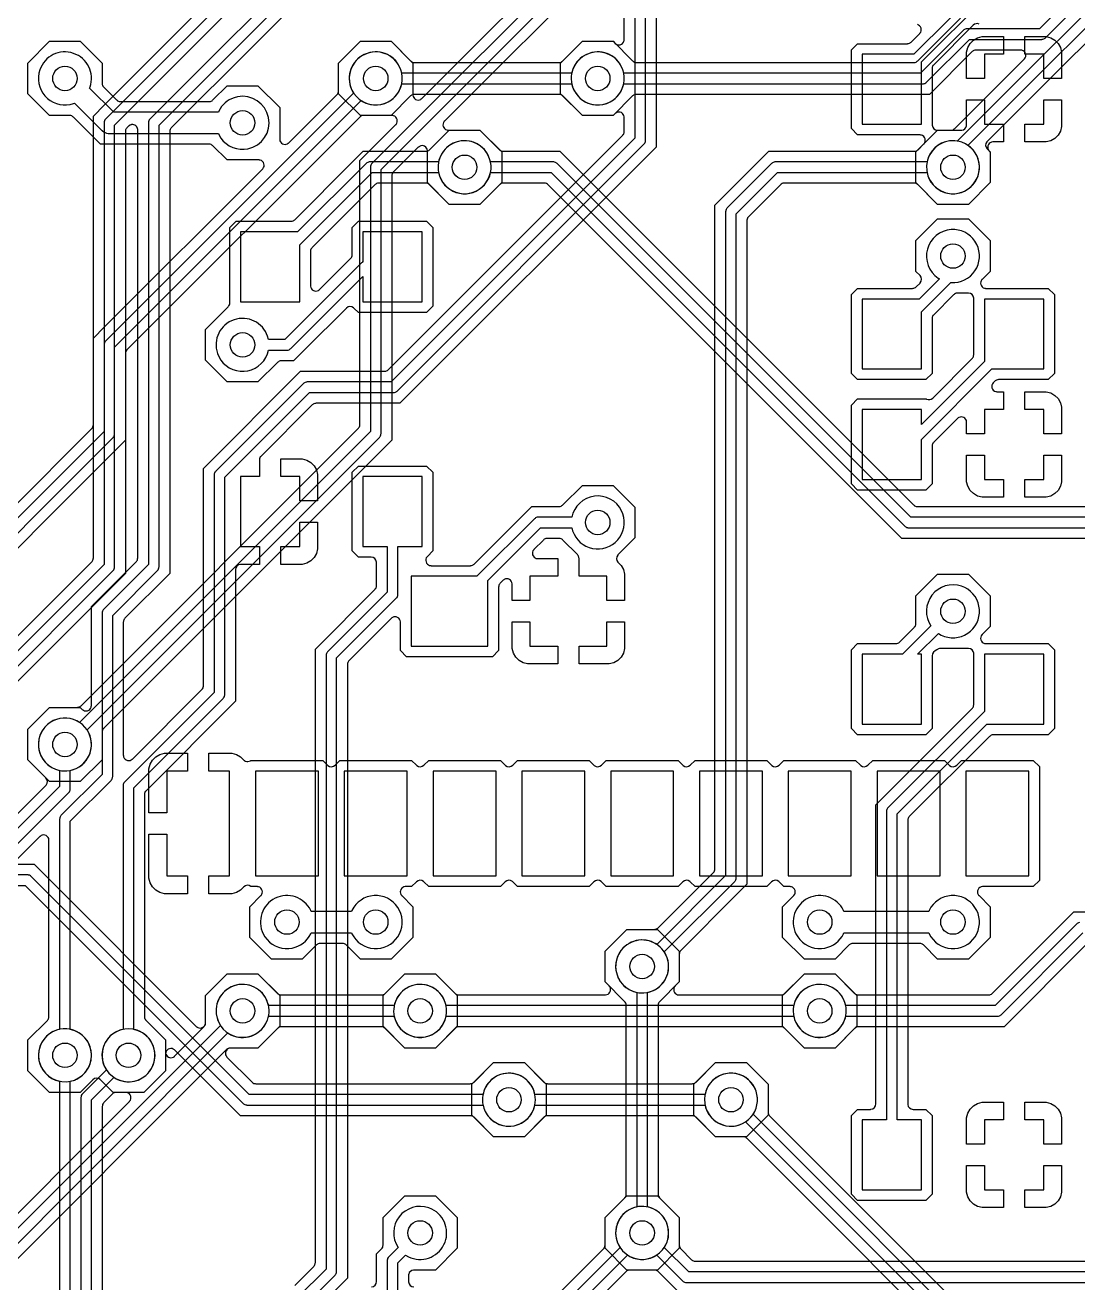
# Model space of a CAD drawing. Header units: millimetres. Extents: x 0 to 122, y 0 to 48.
# Drawn here: x 55.31 to 70.37, y 18.97 to 36.96 of the extents above; entities that cross this region are included whole.
import ezdxf

# ---------------------------------------------------------------- set-up
doc = ezdxf.new("R2010")
doc.units = ezdxf.units.MM

msp = doc.modelspace()

# ---------------------------------------------------------------- linework, layer by layer
at = {"layer": '16_copper'}
for points in [[(72.314, 39.402), (69.818, 36.906), (68.784, 36.906), (68.776, 36.905), (68.767, 36.904, 0.087654), (68.743, 36.894), (68.737, 36.889), (68.73, 36.884), (68.117, 36.271), (63.871, 36.271), (63.859, 36.317, 1), (63.141, 36.073), (63.16, 36.027, 0.303347), (63.525, 35.817), (63.574, 35.823, 0.301666), (63.871, 36.119), (68.149, 36.119), (68.157, 36.12), (68.166, 36.121, 0.087654), (68.19, 36.131), (68.196, 36.136), (68.203, 36.141), (68.816, 36.754), (69.85, 36.754), (69.858, 36.755), (69.867, 36.756, 0.087654), (69.891, 36.766), (69.897, 36.771), (69.904, 36.776), (72.444, 39.316)], [(52.935, 25.953), (56.264, 29.282), (56.269, 29.289), (56.275, 29.296, 0.087651), (56.285, 29.32), (56.285, 29.328), (56.286, 29.336), (56.286, 32.48), (56.443, 32.636), (58.706, 34.899), (58.708, 34.902), (58.71, 34.903, 0.54841), (58.673, 35.027), (58.664, 35.028), (58.657, 35.029, 0.01577), (58.652, 35.029), (58.2, 35.029), (57.997, 35.233), (57.99, 35.238), (57.983, 35.243, 0.087651), (57.959, 35.253), (57.952, 35.254), (57.943, 35.255), (56.389, 35.255), (56.002, 35.642), (55.995, 35.647), (55.989, 35.653, 0.087651), (55.964, 35.663), (55.957, 35.663), (55.948, 35.664), (55.66, 35.664), (55.349, 35.975), (55.349, 36.415), (55.66, 36.726), (56.1, 36.726), (56.411, 36.415), (56.411, 36.127), (56.412, 36.119), (56.412, 36.11, 0.087654), (56.423, 36.086), (56.428, 36.08), (56.433, 36.073), (56.619, 35.887), (56.626, 35.882), (56.632, 35.877, 0.087651), (56.657, 35.867), (56.664, 35.866), (56.673, 35.865), (57.943, 35.865), (57.951, 35.866), (57.96, 35.867, 0.087654), (57.984, 35.877), (57.99, 35.882), (57.997, 35.887), (58.2, 36.091), (58.64, 36.091), (58.951, 35.78), (58.951, 35.328), (58.951, 35.325), (58.951, 35.322, 0.54841), (59.064, 35.261), (59.071, 35.267), (59.077, 35.271, 0.015772), (59.081, 35.274), (59.772, 35.965), (59.777, 35.972), (59.783, 35.979, 0.087651), (59.793, 36.003), (59.793, 36.011), (59.794, 36.019), (59.794, 36.415), (60.105, 36.726), (60.545, 36.726), (60.856, 36.415), (60.856, 35.963), (60.856, 35.96), (60.856, 35.957, 0.54841), (60.969, 35.896), (60.976, 35.902), (60.982, 35.906, 0.015772), (60.986, 35.909), (63.249, 38.172)], [(63.446, 38.154), (60.271, 34.979), (60.266, 34.972), (60.261, 34.966, 0.087651), (60.251, 34.941), (60.25, 34.934), (60.249, 34.925), (60.249, 31.147), (56.089, 26.986), (56.048, 27.01, 1), (55.712, 26.33), (55.758, 26.311, 0.09849), (55.905, 26.292), (55.954, 26.298, 0.532534), (56.196, 26.879), (60.379, 31.061), (60.384, 31.068), (60.389, 31.074, 0.087651), (60.399, 31.099), (60.4, 31.106), (60.401, 31.115), (60.401, 34.893), (63.532, 38.024)], [(63.572, 37.849), (61.309, 35.586), (61.308, 35.584), (61.308, 35.584), (61.308, 35.584), (61.307, 35.583), (61.305, 35.582, 0.54841), (61.342, 35.458), (61.351, 35.457), (61.358, 35.456, 0.01577), (61.363, 35.456), (61.815, 35.456), (62.094, 35.176), (62.101, 35.171), (62.108, 35.165, 0.087651), (62.132, 35.155), (62.14, 35.155), (62.148, 35.154), (62.96, 35.154), (68.017, 30.096), (68.024, 30.091), (68.031, 30.085, 0.087651), (68.055, 30.075), (68.063, 30.075), (68.071, 30.074), (74.377, 30.074)], [(71.623, 37.849), (69.069, 35.294), (69.065, 35.29, 0.392535), (69.069, 35.187), (69.111, 35.145), (69.111, 34.705), (68.8, 34.394), (68.36, 34.394), (68.049, 34.705), (68.049, 35.145), (68.36, 35.456), (68.552, 35.456), (68.56, 35.457), (68.569, 35.457, 0.087654), (68.593, 35.468), (68.599, 35.473), (68.606, 35.478), (69.599, 36.471), (69.601, 36.474), (69.603, 36.475, 0.54841), (69.566, 36.599), (69.557, 36.6), (69.55, 36.601, 0.01577), (69.545, 36.601), (68.91, 36.601), (68.902, 36.6), (68.893, 36.6, 0.087654), (68.869, 36.589), (68.863, 36.584), (68.856, 36.579), (68.244, 35.966), (64.053, 35.966), (64.045, 35.965), (64.036, 35.965, 0.087654), (64.012, 35.954), (64.006, 35.949), (63.999, 35.944), (63.72, 35.664), (63.28, 35.664), (62.969, 35.975), (62.969, 36.415), (63.28, 36.726), (63.72, 36.726), (63.999, 36.446), (64.006, 36.441), (64.013, 36.435, 0.087651), (64.037, 36.425), (64.045, 36.425), (64.053, 36.424), (68.023, 36.424), (68.031, 36.425), (68.04, 36.425, 0.087654), (68.064, 36.436), (68.07, 36.441), (68.077, 36.446), (68.689, 37.059)], [(53.021, 25.609), (56.569, 29.156), (56.574, 29.163), (56.579, 29.169, 0.087651), (56.589, 29.194), (56.59, 29.201), (56.591, 29.21), (56.591, 32.353), (60.116, 35.879), (60.157, 35.855, 1), (60.493, 36.535), (60.447, 36.554, 0.714262), (60.009, 35.986), (56.461, 32.439), (56.456, 32.432), (56.451, 32.426, 0.087651), (56.441, 32.401), (56.44, 32.394), (56.439, 32.385), (56.439, 29.242), (52.914, 25.716)], [(74.377, 29.616), (67.85, 29.616), (62.793, 34.674), (62.786, 34.679), (62.779, 34.685, 0.087651), (62.755, 34.695), (62.747, 34.695), (62.739, 34.696), (62.148, 34.696), (62.14, 34.695), (62.131, 34.695, 0.087654), (62.107, 34.684), (62.101, 34.679), (62.094, 34.674), (61.815, 34.394), (61.375, 34.394), (61.064, 34.705), (61.064, 35.157), (61.064, 35.16), (61.064, 35.163, 0.54841), (60.951, 35.224), (60.944, 35.218), (60.938, 35.214, 0.015772), (60.934, 35.211), (60.576, 34.853), (60.571, 34.846), (60.565, 34.839, 0.087651), (60.555, 34.815), (60.555, 34.807), (60.554, 34.799), (60.554, 31.02), (60.397, 30.864), (60.397, 30.864), (56.433, 26.9), (56.432, 26.898), (56.431, 26.898), (56.43, 26.895), (56.428, 26.893), (56.422, 26.886, 0.087651), (56.412, 26.862), (56.412, 26.854), (56.411, 26.846), (56.411, 26.45), (56.1, 26.139), (55.66, 26.139), (55.349, 26.45), (55.349, 26.89), (55.66, 27.201), (56.056, 27.201), (56.064, 27.202), (56.073, 27.202, 0.087654), (56.097, 27.213), (56.103, 27.218), (56.11, 27.223), (60.074, 31.187), (60.079, 31.194), (60.085, 31.201, 0.087651), (60.095, 31.225), (60.095, 31.233), (60.096, 31.241), (60.096, 35.02), (60.611, 35.534), (60.613, 35.537), (60.615, 35.538, 0.54841), (60.578, 35.662), (60.569, 35.663), (60.562, 35.664, 0.01577), (60.557, 35.664), (60.149, 35.664), (60.141, 35.663), (60.132, 35.663, 0.087654), (60.108, 35.652), (60.102, 35.647), (60.095, 35.642), (56.766, 32.313), (56.763, 32.308), (56.762, 32.308), (56.761, 32.306), (56.761, 32.306), (56.755, 32.299, 0.01577), (56.753, 32.295), (56.751, 32.291), (56.75, 32.289), (56.749, 32.286), (56.746, 32.279, 0.015767), (56.745, 32.275), (56.745, 32.271), (56.744, 32.268), (56.744, 32.264), (56.744, 32.259), (56.744, 29.115), (56.587, 28.959), (56.587, 28.959), (53.258, 25.63)], [(74.559, 29.921), (67.977, 29.921), (62.919, 34.979), (62.912, 34.984), (62.906, 34.989, 0.087651), (62.881, 34.999), (62.874, 35), (62.865, 35.001), (61.966, 35.001), (61.954, 35.047, 1), (61.236, 34.803), (61.255, 34.757, 0.714263), (61.966, 34.849), (62.833, 34.849), (67.891, 29.791), (67.898, 29.786), (67.904, 29.781, 0.087651), (67.929, 29.771), (67.936, 29.77), (67.945, 29.769), (74.559, 29.769)], [(53.197, 24.957), (55.439, 24.957), (55.596, 24.801), (57.759, 22.637), (57.762, 22.636), (57.763, 22.633, 0.54841), (57.887, 22.67), (57.888, 22.679), (57.889, 22.686, 0.01577), (57.889, 22.691), (57.889, 23.08), (58.2, 23.391), (58.64, 23.391), (58.919, 23.111), (58.926, 23.106), (58.933, 23.1, 0.087651), (58.957, 23.09), (58.965, 23.09), (58.973, 23.089), (60.407, 23.089), (60.415, 23.09), (60.424, 23.09, 0.087654), (60.448, 23.101), (60.454, 23.106), (60.461, 23.111), (60.74, 23.391), (61.18, 23.391), (61.491, 23.08), (61.491, 22.64), (61.18, 22.329), (60.74, 22.329), (60.461, 22.609), (60.454, 22.614), (60.447, 22.62, 0.087651), (60.423, 22.63), (60.415, 22.63), (60.407, 22.631), (58.973, 22.631), (58.965, 22.63), (58.956, 22.63, 0.087654), (58.932, 22.619), (58.926, 22.614), (58.919, 22.609), (58.64, 22.329), (58.251, 22.329), (58.248, 22.329), (58.245, 22.329, 0.54841), (58.185, 22.216), (58.19, 22.209), (58.194, 22.203, 0.015772), (58.197, 22.199), (58.556, 21.841), (58.562, 21.836), (58.569, 21.83, 0.087651), (58.593, 21.82), (58.601, 21.82), (58.61, 21.819), (61.677, 21.819), (61.685, 21.82), (61.694, 21.82, 0.087654), (61.718, 21.831), (61.724, 21.836), (61.731, 21.841), (62.01, 22.121), (62.45, 22.121), (62.761, 21.81), (62.761, 21.37), (62.45, 21.059), (62.01, 21.059), (61.731, 21.339), (61.724, 21.344), (61.717, 21.35, 0.087651), (61.693, 21.36), (61.685, 21.36), (61.677, 21.361), (58.389, 21.361), (57.449, 22.301), (57.447, 22.302), (57.445, 22.304, 0.54841), (57.322, 22.267), (57.321, 22.259), (57.32, 22.251, 0.01577), (57.319, 22.247), (57.319, 22.005), (57.009, 21.694), (56.613, 21.694), (56.605, 21.693), (56.596, 21.693, 0.087654), (56.572, 21.682), (56.566, 21.677), (56.559, 21.672), (56.436, 21.549), (56.431, 21.542), (56.425, 21.535, 0.087651), (56.415, 21.511), (56.415, 21.503), (56.413, 21.495), (56.413, 17.767)], [(51.471, 24.652), (55.313, 24.652), (58.429, 21.536), (58.436, 21.531), (58.443, 21.526, 0.087651), (58.467, 21.516), (58.475, 21.515), (58.483, 21.514), (61.859, 21.514), (61.871, 21.468, 0.339454), (62.255, 21.212), (62.304, 21.218, 1), (62.156, 21.962), (62.108, 21.949, 0.2663), (61.859, 21.666), (58.515, 21.666), (55.399, 24.782), (55.392, 24.788), (55.385, 24.793, 0.087651), (55.361, 24.803), (55.353, 24.804), (55.345, 24.805), (51.503, 24.805)], [(70.477, 23.799), (69.31, 22.631), (67.228, 22.631), (67.22, 22.63), (67.211, 22.63, 0.087654), (67.187, 22.619), (67.181, 22.614), (67.174, 22.609), (66.895, 22.329), (66.455, 22.329), (66.144, 22.64), (66.144, 23.08), (66.455, 23.391), (66.895, 23.391), (67.174, 23.111), (67.181, 23.106), (67.188, 23.1, 0.087651), (67.212, 23.09), (67.22, 23.09), (67.228, 23.089), (69.089, 23.089), (69.097, 23.09), (69.106, 23.09, 0.087654), (69.13, 23.101), (69.136, 23.106), (69.143, 23.111), (70.31, 24.279), (71.521, 24.279)], [(70.388, 24.124, 0.087654), (70.364, 24.114), (70.358, 24.109), (70.351, 24.104), (69.183, 22.936), (67.046, 22.936), (67.034, 22.982, 1), (66.316, 22.738), (66.335, 22.692, 0.303347), (66.7, 22.482), (66.749, 22.488, 0.301666), (67.046, 22.784), (69.215, 22.784), (69.223, 22.785), (69.232, 22.786, 0.087654), (69.256, 22.796), (69.262, 22.801), (69.269, 22.806), (70.437, 23.974)], [(55.123, 18.215), (55.345, 18.215), (55.353, 18.216), (55.362, 18.217, 0.087654), (55.386, 18.227), (55.392, 18.232), (55.399, 18.238), (55.934, 18.773), (55.939, 18.78), (55.944, 18.786, 0.087651), (55.954, 18.811), (55.955, 18.818), (55.956, 18.827), (55.956, 21.854), (56.002, 21.866, 1), (55.758, 22.584), (55.712, 22.565, 0.714263), (55.804, 21.854), (55.804, 18.858), (55.313, 18.368), (55.091, 18.368)], [(56.261, 17.862), (56.261, 21.589), (56.58, 21.909), (56.621, 21.885, 1), (56.956, 22.565), (56.911, 22.584, 0.714262), (56.472, 22.016), (56.131, 21.675), (56.126, 21.668), (56.12, 21.662, 0.087651), (56.11, 21.637), (56.11, 21.63), (56.109, 21.621), (56.109, 17.893)], [(69.2, 17.471), (65.635, 21.037), (65.628, 21.042), (65.621, 21.048, 0.087651), (65.597, 21.058), (65.589, 21.058), (65.581, 21.059), (65.185, 21.059), (64.874, 21.37), (64.874, 21.81), (65.185, 22.121), (65.625, 22.121), (65.936, 21.81), (65.936, 21.414), (65.937, 21.406), (65.937, 21.397, 0.087654), (65.948, 21.373), (65.953, 21.367), (65.958, 21.36), (69.367, 17.951)], [(69.327, 17.776), (65.721, 21.381), (65.745, 21.422, 1), (65.065, 21.758), (65.046, 21.712, 0.714262), (65.614, 21.274), (69.241, 17.646)]]:
    msp.add_lwpolyline(points, format="xyb", dxfattribs=at)
for points in [[(68.654, 34.553, 0.621841), (68.83, 35.21), (68.795, 35.236), (71.583, 38.024), (72.019, 38.024), (72.031, 37.978, 1), (72.749, 38.222), (72.73, 38.268, 0.714263), (72.019, 38.176), (71.551, 38.176), (71.543, 38.175), (71.534, 38.174, 0.087654), (71.51, 38.164), (71.504, 38.159), (71.497, 38.154), (68.642, 35.298), (68.605, 35.303, 1), (68.555, 34.547), (68.605, 34.547)], [(58.494, 35.188, 1), (58.346, 35.932), (58.298, 35.919, 0.198914), (58.08, 35.728), (58.074, 35.712), (56.578, 35.712), (56.233, 36.058), (56.239, 36.073, 1), (55.521, 36.317), (55.508, 36.269, 0.577349), (56.002, 35.836), (56.017, 35.842), (56.407, 35.452), (56.412, 35.449), (56.416, 35.444, 0.153125), (56.499, 35.408), (56.515, 35.408), (58.074, 35.408), (58.08, 35.392, 0.303347), (58.445, 35.182)], [(58.835, 23.599), (58.524, 23.91), (58.524, 24.35), (58.682, 24.508), (58.684, 24.51), (58.686, 24.512, 0.54841), (58.649, 24.635), (58.64, 24.636), (58.633, 24.637, 0.015781), (58.628, 24.638), (58.541, 24.638), (58.537, 24.641, 0.371201), (58.438, 24.634), (58.391, 24.587), (58.333, 24.553), (58.268, 24.536), (57.937, 24.536), (57.937, 24.79), (58.235, 24.79), (58.235, 26.29), (57.937, 26.29), (57.937, 26.544), (58.268, 26.544), (58.333, 26.527), (58.391, 26.493), (58.438, 26.446, 0.071785), (58.455, 26.433), (58.461, 26.431, 0.200634), (58.533, 26.437), (58.538, 26.439), (58.541, 26.442), (59.568, 26.442), (59.636, 26.374), (59.641, 26.371, 0.39257), (59.744, 26.374), (59.812, 26.442), (60.838, 26.442), (60.906, 26.374), (60.911, 26.371, 0.39257), (61.014, 26.374), (61.082, 26.442), (62.108, 26.442), (62.176, 26.374), (62.181, 26.371, 0.39257), (62.284, 26.374), (62.352, 26.442), (63.378, 26.442), (63.446, 26.374), (63.451, 26.371, 0.39257), (63.554, 26.374), (63.622, 26.442), (64.648, 26.442), (64.716, 26.374), (64.721, 26.371, 0.39257), (64.824, 26.374), (64.892, 26.442), (65.918, 26.442), (65.986, 26.374), (65.991, 26.371, 0.39257), (66.094, 26.374), (66.162, 26.442), (67.188, 26.442), (67.256, 26.374), (67.261, 26.371, 0.39257), (67.364, 26.374), (67.432, 26.442), (68.458, 26.442), (68.526, 26.374), (68.531, 26.371, 0.39257), (68.634, 26.374), (68.702, 26.442), (69.728, 26.442), (69.817, 26.353), (69.817, 24.727), (69.728, 24.638), (69.007, 24.638), (69.004, 24.637), (69.001, 24.637, 0.548396), (68.94, 24.524), (68.946, 24.517), (68.95, 24.511, 0.015772), (68.953, 24.508), (69.111, 24.35), (69.111, 23.91), (68.8, 23.599), (68.36, 23.599), (68.157, 23.803), (68.15, 23.808), (68.143, 23.813, 0.087651), (68.119, 23.823), (68.112, 23.824), (68.103, 23.825), (67.152, 23.825), (67.144, 23.824), (67.135, 23.823, 0.087654), (67.111, 23.813), (67.105, 23.808), (67.098, 23.803), (66.895, 23.599), (66.455, 23.599), (66.144, 23.91), (66.144, 24.35), (66.302, 24.508), (66.304, 24.51), (66.306, 24.512, 0.54841), (66.269, 24.635), (66.26, 24.636), (66.253, 24.637, 0.015781), (66.248, 24.638), (66.162, 24.638), (66.094, 24.706), (66.089, 24.709, 0.392527), (65.986, 24.706), (65.918, 24.638), (64.892, 24.638), (64.824, 24.706), (64.819, 24.709, 0.392527), (64.716, 24.706), (64.648, 24.638), (63.622, 24.638), (63.554, 24.706), (63.549, 24.709, 0.392527), (63.446, 24.706), (63.378, 24.638), (62.352, 24.638), (62.284, 24.706), (62.279, 24.709, 0.392527), (62.176, 24.706), (62.108, 24.638), (61.082, 24.638), (61.014, 24.706), (61.009, 24.709, 0.392527), (60.906, 24.706), (60.838, 24.638), (60.752, 24.638), (60.749, 24.637), (60.746, 24.637, 0.548396), (60.685, 24.524), (60.691, 24.517), (60.695, 24.511, 0.015772), (60.698, 24.508), (60.856, 24.35), (60.856, 23.91), (60.545, 23.599), (60.105, 23.599), (59.902, 23.803), (59.895, 23.808), (59.888, 23.813, 0.087651), (59.864, 23.823), (59.857, 23.824), (59.848, 23.825), (59.532, 23.825), (59.524, 23.824), (59.515, 23.823, 0.087654), (59.491, 23.813), (59.485, 23.808), (59.478, 23.803), (59.275, 23.599)], [(59.129, 23.758, 0.233169), (59.395, 23.962), (59.401, 23.978), (59.979, 23.978), (59.985, 23.962, 1), (60.665, 24.298), (60.64, 24.341, 0.577351), (59.985, 24.298), (59.979, 24.282), (59.401, 24.282), (59.395, 24.298, 1), (58.715, 23.962), (58.74, 23.919, 0.267948), (59.08, 23.752)], [(66.749, 23.758, 0.233169), (67.015, 23.962), (67.021, 23.978), (68.234, 23.978), (68.24, 23.962, 1), (68.92, 24.298), (68.895, 24.341, 0.577351), (68.24, 24.298), (68.234, 24.282), (67.021, 24.282), (67.015, 24.298, 1), (66.335, 23.962), (66.36, 23.919, 0.267948), (66.7, 23.752)], [(63.915, 19.154), (63.604, 19.465), (63.604, 19.905), (63.884, 20.184), (63.889, 20.191), (63.895, 20.198, 0.087651), (63.905, 20.222), (63.905, 20.23), (63.906, 20.238), (63.906, 22.942), (63.905, 22.95), (63.905, 22.959, 0.087654), (63.894, 22.983), (63.889, 22.989), (63.884, 22.996), (63.604, 23.275), (63.604, 23.715), (63.915, 24.026), (64.355, 24.026), (64.666, 23.715), (64.666, 23.275), (64.386, 22.996), (64.381, 22.989), (64.375, 22.982, 0.087651), (64.365, 22.958), (64.365, 22.95), (64.364, 22.942), (64.364, 20.238), (64.365, 20.23), (64.365, 20.221, 0.087654), (64.376, 20.197), (64.381, 20.191), (64.386, 20.184), (64.666, 19.905), (64.666, 19.465), (64.355, 19.154)], [(64.209, 19.313, 0.818106), (64.211, 20.056), (64.211, 23.124), (64.257, 23.136, 1), (64.013, 23.854), (63.967, 23.835, 0.714263), (64.059, 23.124), (64.059, 20.056), (64.013, 20.044, 0.876976), (64.16, 19.307)], [(58.494, 22.488, 0.301666), (58.791, 22.784), (60.589, 22.784), (60.601, 22.738, 1), (61.319, 22.982), (61.3, 23.028, 0.714263), (60.589, 22.936), (58.791, 22.936), (58.779, 22.982, 1), (58.061, 22.738), (58.08, 22.692, 0.303347), (58.445, 22.482)]]:
    msp.add_lwpolyline(points, format="xyb", close=True, dxfattribs=at)
for points in [[(57.081, 25.692), (57.081, 26.323), (57.098, 26.388), (57.132, 26.446), (57.179, 26.493), (57.237, 26.527), (57.302, 26.544), (57.633, 26.544), (57.633, 26.29), (57.335, 26.29), (57.335, 25.692)], [(59.505, 26.29), (58.605, 26.29), (58.605, 24.79), (59.505, 24.79)], [(60.775, 26.29), (59.875, 26.29), (59.875, 24.79), (60.775, 24.79)], [(62.045, 26.29), (61.145, 26.29), (61.145, 24.79), (62.045, 24.79)], [(63.315, 26.29), (62.415, 26.29), (62.415, 24.79), (63.315, 24.79)], [(64.585, 26.29), (63.685, 26.29), (63.685, 24.79), (64.585, 24.79)], [(65.855, 26.29), (64.955, 26.29), (64.955, 24.79), (65.855, 24.79)], [(67.125, 26.29), (66.225, 26.29), (66.225, 24.79), (67.125, 24.79)], [(68.395, 26.29), (67.495, 26.29), (67.495, 24.79), (68.395, 24.79)], [(69.665, 26.29), (68.765, 26.29), (68.765, 24.79), (69.665, 24.79)], [(57.302, 24.536), (57.237, 24.553), (57.179, 24.587), (57.132, 24.634), (57.098, 24.692), (57.081, 24.757), (57.081, 25.388), (57.335, 25.388), (57.335, 24.79), (57.633, 24.79), (57.633, 24.536)]]:
    msp.add_lwpolyline(points, close=True, dxfattribs=at)
at = {"layer": '1_copper'}
for points in [[(53.903, 28.826), (56.264, 31.187), (56.269, 31.194), (56.275, 31.201, 0.087651), (56.285, 31.225), (56.285, 31.233), (56.286, 31.241), (56.286, 35.655), (56.443, 35.811), (56.443, 35.811), (64.279, 43.647)], [(64.476, 43.629), (56.461, 35.614), (56.456, 35.607), (56.451, 35.601, 0.087651), (56.441, 35.576), (56.44, 35.569), (56.439, 35.56), (56.439, 31.147), (53.943, 28.651)], [(54.029, 28.521), (56.569, 31.061), (56.574, 31.068), (56.579, 31.074, 0.087651), (56.589, 31.099), (56.59, 31.106), (56.591, 31.115), (56.591, 35.528), (64.562, 43.499)], [(64.335, 38.858), (64.335, 35.214), (60.671, 31.55), (59.471, 31.55), (59.463, 31.548), (59.454, 31.548, 0.087654), (59.43, 31.537), (59.424, 31.533), (59.417, 31.527), (58.685, 30.795), (58.68, 30.788), (58.674, 30.782, 0.087651), (58.664, 30.757), (58.664, 30.75), (58.663, 30.741), (58.663, 30.5), (58.39, 30.5), (58.39, 29.5), (58.663, 29.5), (58.663, 29.246), (58.395, 29.246), (58.389, 29.245, 0.392588), (58.318, 29.17), (58.318, 27.288), (57.04, 26.009), (57.035, 26.003), (57.029, 25.996, 0.087651), (57.019, 25.971), (57.019, 25.964), (57.017, 25.955), (57.017, 22.778), (57.019, 22.77), (57.019, 22.761, 0.087654), (57.03, 22.737), (57.034, 22.731), (57.04, 22.724), (57.319, 22.445), (57.319, 22.267), (57.32, 22.264), (57.32, 22.261, 0.54841), (57.433, 22.2), (57.44, 22.205), (57.446, 22.209, 0.015772), (57.449, 22.213), (57.867, 22.63), (57.872, 22.637), (57.878, 22.644, 0.087651), (57.888, 22.668), (57.888, 22.676), (57.889, 22.684), (57.889, 23.08), (58.2, 23.391), (58.64, 23.391), (58.951, 23.08), (58.951, 22.64), (58.64, 22.329), (58.244, 22.329), (58.236, 22.328), (58.227, 22.328, 0.087654), (58.203, 22.317), (58.197, 22.312), (58.19, 22.307), (54.705, 18.821)], [(64.031, 38.732), (64.031, 35.34), (60.545, 31.854), (59.345, 31.854), (59.336, 31.853), (59.328, 31.853, 0.087654), (59.304, 31.842), (59.298, 31.837), (59.291, 31.832), (58.036, 30.577), (58.031, 30.57), (58.025, 30.564, 0.087651), (58.015, 30.539), (58.015, 30.532), (58.014, 30.523), (58.014, 27.414), (56.735, 26.136), (56.73, 26.129), (56.724, 26.122, 0.087651), (56.714, 26.098), (56.714, 26.09), (56.713, 26.082), (56.713, 22.596), (56.667, 22.584, 0.876976), (56.814, 21.847), (56.863, 21.853, 0.818106), (56.865, 22.596), (56.865, 26.05), (58.144, 27.329), (58.149, 27.336), (58.154, 27.342, 0.087651), (58.164, 27.367), (58.165, 27.374), (58.166, 27.383), (58.166, 30.492), (59.376, 31.702), (60.576, 31.702), (60.585, 31.703), (60.593, 31.704, 0.087654), (60.618, 31.714), (60.623, 31.719), (60.63, 31.724), (64.161, 35.255), (64.166, 35.262), (64.171, 35.268, 0.087651), (64.181, 35.293), (64.182, 35.3), (64.183, 35.309), (64.183, 38.763)], [(59.762, 37.849), (57.401, 35.488), (57.396, 35.481), (57.39, 35.474, 0.087651), (57.38, 35.45), (57.38, 35.442), (57.379, 35.434), (57.379, 29.115), (56.738, 28.474), (56.733, 28.468), (56.727, 28.461, 0.087651), (56.717, 28.437), (56.717, 28.429), (56.715, 28.421), (56.715, 26.516), (56.716, 26.513), (56.716, 26.51, 0.54841), (56.829, 26.449), (56.836, 26.454), (56.842, 26.458, 0.015772), (56.845, 26.462), (57.839, 27.455), (57.844, 27.462), (57.849, 27.468, 0.087651), (57.859, 27.493), (57.86, 27.5), (57.861, 27.509), (57.861, 30.618), (59.25, 32.007), (60.45, 32.007), (60.459, 32.008), (60.467, 32.009, 0.087654), (60.491, 32.019), (60.497, 32.024), (60.504, 32.029), (63.856, 35.381), (63.861, 35.388), (63.866, 35.394, 0.087651), (63.876, 35.419), (63.877, 35.426), (63.878, 35.435), (63.878, 35.639), (63.878, 35.642), (63.878, 35.645, 0.548403), (63.765, 35.705), (63.758, 35.7), (63.752, 35.696, 0.01578), (63.748, 35.693), (63.72, 35.664), (63.28, 35.664), (63.001, 35.944), (62.994, 35.949), (62.987, 35.955, 0.087651), (62.963, 35.965), (62.955, 35.965), (62.947, 35.966), (60.878, 35.966), (60.87, 35.965), (60.861, 35.965, 0.087654), (60.837, 35.954), (60.831, 35.949), (60.824, 35.944), (60.545, 35.664), (60.105, 35.664), (59.794, 35.975), (59.794, 36.415), (60.105, 36.726), (60.545, 36.726), (60.824, 36.446), (60.831, 36.441), (60.838, 36.435, 0.087651), (60.862, 36.425), (60.87, 36.425), (60.878, 36.424), (62.947, 36.424), (62.955, 36.425), (62.964, 36.425, 0.087654), (62.988, 36.436), (62.994, 36.441), (63.001, 36.446), (63.28, 36.726), (63.72, 36.726), (63.748, 36.697, 0.572901), (63.875, 36.73), (63.877, 36.739), (63.877, 36.743), (63.877, 36.743), (63.877, 36.744), (63.878, 36.746, 0.015781), (63.878, 36.751), (63.878, 38.637)], [(59.636, 38.154), (57.096, 35.614), (57.091, 35.607), (57.086, 35.601, 0.087651), (57.076, 35.576), (57.075, 35.569), (57.074, 35.56), (57.074, 29.242), (56.433, 28.601), (56.428, 28.594), (56.422, 28.587, 0.087651), (56.412, 28.563), (56.412, 28.555), (56.411, 28.547), (56.411, 26.242), (55.826, 25.658), (55.821, 25.651), (55.816, 25.645, 0.087651), (55.806, 25.62), (55.805, 25.613), (55.804, 25.604), (55.804, 22.596), (55.758, 22.584, 0.876976), (55.905, 21.847), (55.954, 21.853, 0.818106), (55.956, 22.596), (55.956, 25.572), (56.541, 26.157), (56.546, 26.164), (56.551, 26.17, 0.087651), (56.561, 26.195), (56.562, 26.202), (56.563, 26.211), (56.563, 28.515), (57.204, 29.156), (57.209, 29.163), (57.214, 29.169, 0.087651), (57.224, 29.194), (57.225, 29.201), (57.226, 29.21), (57.226, 35.528), (59.722, 38.024)], [(68.955, 36.972, 0.311979), (68.87, 36.957), (68.305, 36.391), (68.3, 36.385), (68.294, 36.378, 0.087651), (68.284, 36.354), (68.284, 36.346), (68.282, 36.338), (68.282, 35.532), (68.283, 35.526, 0.392588), (68.359, 35.456), (68.7, 35.456), (68.705, 35.456, 0.334879), (68.774, 35.516), (68.775, 35.521), (68.775, 35.524), (68.775, 35.524), (68.775, 35.527), (68.776, 35.532), (68.776, 35.888), (69.03, 35.888), (69.03, 35.54), (69.303, 35.54), (69.303, 35.286), (69.153, 35.286), (69.151, 35.286), (69.148, 35.286, 0.524412), (69.084, 35.178), (69.086, 35.175), (69.087, 35.173), (69.092, 35.166), (69.096, 35.159, 0.011296), (69.099, 35.156), (69.111, 35.145), (69.111, 34.705), (68.8, 34.394), (68.36, 34.394), (68.081, 34.674), (68.074, 34.679), (68.067, 34.685, 0.087651), (68.043, 34.695), (68.035, 34.695), (68.027, 34.696), (66.166, 34.696), (66.158, 34.695), (66.149, 34.695, 0.087654), (66.125, 34.684), (66.119, 34.679), (66.112, 34.674), (65.656, 34.218), (65.653, 34.213), (65.652, 34.213), (65.651, 34.211), (65.651, 34.211), (65.645, 34.204, 0.01577), (65.643, 34.2), (65.641, 34.196), (65.64, 34.194), (65.639, 34.191), (65.636, 34.184, 0.015767), (65.635, 34.18), (65.635, 34.176), (65.634, 34.173), (65.634, 34.169), (65.634, 34.164), (65.634, 24.67), (65.477, 24.514), (65.477, 24.514), (64.688, 23.725), (64.683, 23.718), (64.677, 23.711, 0.087651), (64.667, 23.687), (64.667, 23.679), (64.666, 23.671), (64.666, 23.275), (64.609, 23.219), (64.607, 23.216), (64.605, 23.215, 0.54841), (64.642, 23.091), (64.651, 23.09), (64.658, 23.089, 0.015781), (64.663, 23.089), (66.122, 23.089), (66.13, 23.09), (66.139, 23.09, 0.087654), (66.163, 23.101), (66.169, 23.106), (66.176, 23.111), (66.455, 23.391), (66.895, 23.391), (67.206, 23.08), (67.206, 22.64), (66.895, 22.329), (66.455, 22.329), (66.176, 22.609), (66.169, 22.614), (66.162, 22.62, 0.087651), (66.138, 22.63), (66.13, 22.63), (66.122, 22.631), (61.513, 22.631), (61.505, 22.63), (61.496, 22.63, 0.087654), (61.472, 22.619), (61.466, 22.614), (61.459, 22.609), (61.18, 22.329), (60.74, 22.329), (60.429, 22.64), (60.429, 23.08), (60.74, 23.391), (61.18, 23.391), (61.459, 23.111), (61.466, 23.106), (61.473, 23.1, 0.087651), (61.497, 23.09), (61.505, 23.09), (61.513, 23.089), (63.607, 23.089), (63.61, 23.089), (63.613, 23.089, 0.548396), (63.674, 23.202), (63.668, 23.209), (63.664, 23.215, 0.015772), (63.661, 23.219), (63.604, 23.275), (63.604, 23.715), (63.915, 24.026), (64.311, 24.026), (64.319, 24.027), (64.328, 24.027, 0.087654), (64.352, 24.038), (64.358, 24.043), (64.365, 24.048), (65.154, 24.837), (65.159, 24.844), (65.165, 24.851, 0.087651), (65.175, 24.875), (65.175, 24.883), (65.176, 24.891), (65.176, 34.385), (65.945, 35.154), (68.027, 35.154), (68.035, 35.155), (68.044, 35.155, 0.087664), (68.068, 35.166), (68.074, 35.171), (68.081, 35.176), (68.162, 35.258), (68.164, 35.26), (68.166, 35.262, 0.54841), (68.129, 35.385), (68.12, 35.386), (68.113, 35.387, 0.015781), (68.108, 35.388), (67.217, 35.388), (67.128, 35.477), (67.128, 36.603), (67.217, 36.692), (67.928, 36.692), (67.936, 36.694), (67.944, 36.694, 0.087654), (67.969, 36.705), (67.974, 36.709), (67.981, 36.715), (68.104, 36.838), (68.106, 36.84), (68.108, 36.842, 0.54841), (68.071, 36.965)], [(53.366, 23.844), (55.607, 26.085), (55.61, 26.09, 0.39257), (55.607, 26.193), (55.349, 26.45), (55.349, 26.89), (55.66, 27.201), (56.1, 27.201), (56.128, 27.172, 0.572901), (56.255, 27.205), (56.257, 27.214), (56.257, 27.218), (56.257, 27.218), (56.257, 27.219), (56.258, 27.221, 0.015781), (56.258, 27.226), (56.258, 28.641), (56.899, 29.282), (56.904, 29.289), (56.91, 29.296, 0.087651), (56.92, 29.32), (56.92, 29.328), (56.921, 29.336), (56.921, 35.459), (56.921, 35.462, 0.018641), (56.921, 35.468), (56.921, 35.47), (56.919, 35.474), (56.918, 35.481, 0.01863), (56.916, 35.486), (56.915, 35.489), (56.914, 35.491), (56.913, 35.493), (56.909, 35.5, 0.018631), (56.906, 35.505), (56.903, 35.509), (56.902, 35.509), (56.902, 35.509), (56.9, 35.511), (56.895, 35.517, 0.218359), (56.834, 35.535), (56.831, 35.534), (56.828, 35.533), (56.823, 35.532), (56.823, 35.531), (56.821, 35.531), (56.821, 35.531), (56.813, 35.528, 0.014105), (56.808, 35.526), (56.805, 35.523), (56.803, 35.522), (56.8, 35.52), (56.795, 35.516, 0.012784), (56.791, 35.513), (56.766, 35.488, 0.144304), (56.745, 35.45), (56.745, 35.442), (56.744, 35.434), (56.744, 31.02), (54.07, 28.346)], [(59.166, 18.935), (59.439, 19.207), (59.444, 19.214), (59.45, 19.221, 0.087651), (59.46, 19.245), (59.46, 19.253), (59.461, 19.261), (59.461, 28.035), (60.314, 28.887), (60.319, 28.894), (60.325, 28.901, 0.087651), (60.335, 28.925), (60.335, 28.933), (60.336, 28.941), (60.336, 29.271), (60.336, 29.277, 0.392588), (60.26, 29.348), (60.077, 29.348), (59.988, 29.437), (59.988, 30.563), (60.077, 30.652), (61.053, 30.652), (61.142, 30.563), (61.142, 29.437), (61.063, 29.357), (61.061, 29.355), (61.059, 29.353, 0.54841), (61.096, 29.23), (61.105, 29.229), (61.112, 29.228, 0.015781), (61.117, 29.227), (61.678, 29.227), (61.686, 29.229), (61.694, 29.229, 0.087654), (61.719, 29.24), (61.724, 29.244), (61.731, 29.25), (62.555, 30.074), (62.947, 30.074), (62.955, 30.075), (62.964, 30.075, 0.087654), (62.988, 30.086), (62.994, 30.091), (63.001, 30.096), (63.28, 30.376), (63.72, 30.376), (64.031, 30.065), (64.031, 29.625), (63.789, 29.383), (63.785, 29.379, 0.392595), (63.789, 29.276), (63.833, 29.231), (63.867, 29.173), (63.884, 29.108), (63.884, 28.727), (63.63, 28.727), (63.63, 29.075), (63.232, 29.075), (63.232, 29.331), (63.231, 29.339), (63.23, 29.348, 0.087654), (63.22, 29.372), (63.215, 29.378), (63.21, 29.385), (63.001, 29.594), (62.994, 29.599), (62.987, 29.605, 0.087664), (62.963, 29.615), (62.955, 29.615), (62.947, 29.616), (62.776, 29.616), (62.768, 29.615), (62.759, 29.615, 0.087664), (62.735, 29.604), (62.729, 29.599), (62.722, 29.594), (62.587, 29.459), (62.586, 29.457), (62.584, 29.455, 0.54841), (62.621, 29.332), (62.629, 29.331), (62.636, 29.329, 0.015781), (62.641, 29.329), (62.928, 29.329), (62.928, 29.075), (62.53, 29.075), (62.53, 28.727), (62.276, 28.727), (62.276, 28.964), (62.276, 28.967), (62.276, 28.969, 0.548415), (62.163, 29.03), (62.156, 29.025), (62.149, 29.021), (62.148, 29.019), (62.146, 29.018), (62.105, 28.976, 0.144302), (62.084, 28.939), (62.084, 28.931), (62.082, 28.923), (62.082, 28.012), (61.993, 27.923), (60.767, 27.923), (60.678, 28.012), (60.678, 28.42), (60.677, 28.423), (60.677, 28.426, 0.54841), (60.564, 28.487), (60.557, 28.482), (60.551, 28.478, 0.015772), (60.548, 28.474), (59.941, 27.868), (59.936, 27.861), (59.93, 27.854, 0.087651), (59.92, 27.83), (59.92, 27.822), (59.919, 27.814), (59.919, 19.04), (59.415, 18.536)], [(59.24, 18.577), (59.744, 19.081), (59.749, 19.088), (59.754, 19.094, 0.087651), (59.764, 19.119), (59.765, 19.126), (59.766, 19.135), (59.766, 27.908), (60.619, 28.761), (60.624, 28.768), (60.629, 28.774, 0.087651), (60.639, 28.799), (60.64, 28.806), (60.641, 28.815), (60.641, 29.5), (60.99, 29.5), (60.99, 30.5), (60.14, 30.5), (60.14, 29.5), (60.489, 29.5), (60.489, 28.847), (59.636, 27.994), (59.631, 27.987), (59.626, 27.981, 0.087651), (59.616, 27.956), (59.615, 27.949), (59.614, 27.94), (59.614, 19.167), (59.207, 18.76)], [(54.538, 19.301), (56.801, 21.564), (56.803, 21.567), (56.805, 21.568, 0.54841), (56.768, 21.692), (56.759, 21.693), (56.752, 21.694, 0.01577), (56.747, 21.694), (56.569, 21.694), (56.388, 21.875), (56.384, 21.879, 0.39257), (56.281, 21.875), (56.1, 21.694), (55.66, 21.694), (55.349, 22.005), (55.349, 22.445), (55.629, 22.724), (55.634, 22.731), (55.64, 22.738, 0.087651), (55.65, 22.762), (55.65, 22.77), (55.651, 22.778), (55.651, 25.299), (55.651, 25.302), (55.651, 25.305, 0.54841), (55.538, 25.366), (55.531, 25.36), (55.525, 25.356, 0.015772), (55.521, 25.353), (53.258, 23.09)], [(54.664, 18.996), (58.211, 22.544), (58.252, 22.52, 1), (58.588, 23.2), (58.542, 23.219, 0.714262), (58.104, 22.651), (54.578, 19.126)], [(59.547, 15.42), (63.582, 19.455), (63.587, 19.462), (63.593, 19.469, 0.087651), (63.603, 19.493), (63.603, 19.501), (63.604, 19.509), (63.604, 19.905), (63.915, 20.216), (64.355, 20.216), (64.666, 19.905), (64.666, 19.509), (64.667, 19.501), (64.667, 19.492, 0.087654), (64.678, 19.468), (64.683, 19.462), (64.688, 19.455), (64.842, 19.301), (64.849, 19.296), (64.856, 19.29, 0.087664), (64.88, 19.28), (64.888, 19.28), (64.896, 19.279), (77.565, 19.279)], [(60.266, 18.913, 0.392588), (60.336, 18.989), (60.336, 19.385), (60.407, 19.455), (60.412, 19.462), (60.418, 19.469, 0.087651), (60.428, 19.493), (60.428, 19.501), (60.429, 19.509), (60.429, 19.905), (60.74, 20.216), (61.18, 20.216), (61.491, 19.905), (61.491, 19.465), (61.18, 19.154), (60.87, 19.154), (60.864, 19.154, 0.334879), (60.796, 19.094), (60.794, 19.089), (60.794, 19.086), (60.794, 19.086), (60.794, 19.083), (60.794, 19.078), (60.794, 18.989), (60.794, 18.983, 0.392588), (60.87, 18.912)], [(77.896, 18.731), (77.524, 19.104), (77.517, 19.109), (77.511, 19.114, 0.087651), (77.486, 19.124), (77.479, 19.125), (77.47, 19.126), (64.802, 19.126), (64.451, 19.476), (64.475, 19.517, 1), (63.795, 19.853), (63.776, 19.807, 0.231544), (63.819, 19.476), (59.636, 15.294)], [(59.766, 15.208), (63.926, 19.369), (63.967, 19.345, 0.266299), (64.344, 19.369), (64.716, 18.996), (64.723, 18.991), (64.729, 18.986, 0.087651), (64.754, 18.976), (64.761, 18.975), (64.77, 18.974), (77.438, 18.974), (77.789, 18.624)], [(64.675, 18.821), (64.519, 18.978), (64.365, 19.132), (64.358, 19.137), (64.351, 19.143, 0.087651), (64.327, 19.153), (64.319, 19.153), (64.311, 19.154), (63.959, 19.154), (63.951, 19.153), (63.942, 19.153, 0.087654), (63.918, 19.142), (63.912, 19.137), (63.905, 19.132), (60.316, 15.542)]]:
    msp.add_lwpolyline(points, format="xyb", dxfattribs=at)
for points in [[(68.13, 36.432), (69.03, 37.332), (69.03, 37.12), (69.88, 37.12), (69.88, 38.12), (69.03, 38.12), (69.03, 37.548), (68.022, 36.54), (67.28, 36.54), (67.28, 35.54), (68.13, 35.54)], [(68.776, 36.192), (68.776, 36.573), (68.793, 36.638), (68.827, 36.696), (68.874, 36.743), (68.932, 36.777), (68.997, 36.794), (69.303, 36.794), (69.303, 36.54), (69.03, 36.54), (69.03, 36.192)], [(69.88, 36.192), (69.88, 36.54), (69.607, 36.54), (69.607, 36.794), (69.913, 36.794), (69.978, 36.777), (70.036, 36.743), (70.083, 36.696), (70.117, 36.638), (70.134, 36.573), (70.134, 36.192)], [(69.607, 35.286), (69.607, 35.54), (69.88, 35.54), (69.88, 35.888), (70.134, 35.888), (70.134, 35.507), (70.117, 35.442), (70.083, 35.384), (70.036, 35.337), (69.978, 35.303), (69.913, 35.286)], [(68.13, 31.032), (69.138, 32.04), (69.88, 32.04), (69.88, 33.04), (69.03, 33.04), (69.03, 32.148), (68.13, 31.248), (68.13, 31.46), (67.28, 31.46), (67.28, 30.46), (68.13, 30.46)], [(69.88, 31.112), (69.88, 31.46), (69.607, 31.46), (69.607, 31.714), (69.913, 31.714), (69.978, 31.697), (70.036, 31.663), (70.083, 31.616), (70.117, 31.558), (70.134, 31.493), (70.134, 31.112)], [(68.997, 30.206), (68.932, 30.223), (68.874, 30.257), (68.827, 30.304), (68.793, 30.362), (68.776, 30.427), (68.776, 30.808), (69.03, 30.808), (69.03, 30.46), (69.303, 30.46), (69.303, 30.206)], [(69.607, 30.206), (69.607, 30.46), (69.88, 30.46), (69.88, 30.808), (70.134, 30.808), (70.134, 30.427), (70.117, 30.362), (70.083, 30.304), (70.036, 30.257), (69.978, 30.223), (69.913, 30.206)], [(59.24, 30.152), (59.24, 30.5), (58.967, 30.5), (58.967, 30.754), (59.273, 30.754), (59.338, 30.737), (59.396, 30.703), (59.443, 30.656), (59.477, 30.598), (59.494, 30.533), (59.494, 30.152)], [(58.967, 29.246), (58.967, 29.5), (59.24, 29.5), (59.24, 29.848), (59.494, 29.848), (59.494, 29.467), (59.477, 29.402), (59.443, 29.344), (59.396, 29.297), (59.338, 29.263), (59.273, 29.246)], [(62.497, 27.821), (62.432, 27.838), (62.374, 27.872), (62.327, 27.919), (62.293, 27.977), (62.276, 28.042), (62.276, 28.423), (62.53, 28.423), (62.53, 28.075), (62.928, 28.075), (62.928, 27.821)], [(63.232, 27.821), (63.232, 28.075), (63.63, 28.075), (63.63, 28.423), (63.884, 28.423), (63.884, 28.042), (63.867, 27.977), (63.833, 27.919), (63.786, 27.872), (63.728, 27.838), (63.663, 27.821)], [(68.776, 20.952), (68.776, 21.333), (68.793, 21.398), (68.827, 21.456), (68.874, 21.503), (68.932, 21.537), (68.997, 21.554), (69.303, 21.554), (69.303, 21.3), (69.03, 21.3), (69.03, 20.952)], [(69.88, 20.952), (69.88, 21.3), (69.607, 21.3), (69.607, 21.554), (69.913, 21.554), (69.978, 21.537), (70.036, 21.503), (70.083, 21.456), (70.117, 21.398), (70.134, 21.333), (70.134, 20.952)], [(68.997, 20.046), (68.932, 20.063), (68.874, 20.097), (68.827, 20.144), (68.793, 20.202), (68.776, 20.267), (68.776, 20.648), (69.03, 20.648), (69.03, 20.3), (69.303, 20.3), (69.303, 20.046)], [(69.607, 20.046), (69.607, 20.3), (69.88, 20.3), (69.88, 20.648), (70.134, 20.648), (70.134, 20.267), (70.117, 20.202), (70.083, 20.144), (70.036, 20.097), (69.978, 20.063), (69.913, 20.046)]]:
    msp.add_lwpolyline(points, close=True, dxfattribs=at)
for points in [[(60.399, 35.823, 0.301666), (60.696, 36.119), (63.129, 36.119), (63.141, 36.073, 1), (63.859, 36.317), (63.84, 36.363, 0.714263), (63.129, 36.271), (60.696, 36.271), (60.684, 36.317, 1), (59.966, 36.073), (59.985, 36.027, 0.303347), (60.35, 35.817)], [(58.2, 31.854), (57.889, 32.165), (57.889, 32.605), (58.215, 32.931), (58.22, 32.937), (58.226, 32.944, 0.087651), (58.236, 32.968), (58.236, 32.976), (58.238, 32.985), (58.238, 34.063), (58.327, 34.152), (59.113, 34.152), (59.121, 34.154), (59.129, 34.154, 0.087654), (59.154, 34.165), (59.159, 34.169), (59.166, 34.175), (59.989, 34.997), (60.145, 35.154), (61.042, 35.154), (61.05, 35.155), (61.059, 35.155, 0.087654), (61.083, 35.166), (61.089, 35.171), (61.096, 35.176), (61.375, 35.456), (61.815, 35.456), (62.126, 35.145), (62.126, 34.705), (61.815, 34.394), (61.375, 34.394), (61.096, 34.674), (61.089, 34.679), (61.082, 34.685, 0.087651), (61.058, 34.695), (61.05, 34.695), (61.042, 34.696), (60.366, 34.696), (60.358, 34.695), (60.349, 34.695, 0.087654), (60.325, 34.684), (60.325, 34.684), (60.319, 34.679), (60.312, 34.674), (59.415, 33.776), (59.41, 33.77), (59.404, 33.763, 0.087651), (59.394, 33.739), (59.394, 33.731), (59.392, 33.723), (59.392, 33.23), (59.393, 33.227), (59.393, 33.224, 0.54841), (59.506, 33.163), (59.513, 33.168), (59.519, 33.172, 0.015772), (59.522, 33.176), (59.965, 33.619), (59.97, 33.625), (59.976, 33.632, 0.087651), (59.986, 33.656), (59.986, 33.664), (59.988, 33.672), (59.988, 34.063), (60.077, 34.152), (61.053, 34.152), (61.142, 34.063), (61.142, 32.937), (61.053, 32.848), (60.077, 32.848), (60.013, 32.912), (60.008, 32.915, 0.39257), (59.905, 32.912), (59.306, 32.313), (59.15, 32.156), (58.973, 32.156), (58.965, 32.155), (58.956, 32.155, 0.087654), (58.932, 32.144), (58.926, 32.139), (58.919, 32.134), (58.64, 31.854)], [(59.24, 33.817), (60.272, 34.849), (61.224, 34.849), (61.236, 34.803, 1), (61.954, 35.047), (61.935, 35.093, 0.714263), (61.224, 35.001), (60.24, 35.001), (60.232, 35), (60.223, 34.999, 0.087654), (60.199, 34.989), (60.193, 34.984), (60.186, 34.979), (59.207, 34), (58.39, 34), (58.39, 33), (59.24, 33)], [(64.209, 23.123, 0.532534), (64.451, 23.704), (65.459, 24.711), (65.464, 24.718), (65.469, 24.724, 0.087651), (65.479, 24.749), (65.48, 24.756), (65.481, 24.765), (65.481, 34.258), (66.072, 34.849), (68.209, 34.849), (68.221, 34.803, 1), (68.939, 35.047), (68.92, 35.093, 0.714263), (68.209, 35.001), (66.04, 35.001), (66.032, 35), (66.023, 34.999, 0.087654), (65.999, 34.989), (65.993, 34.984), (65.986, 34.979), (65.351, 34.344), (65.346, 34.337), (65.341, 34.331, 0.087651), (65.331, 34.306), (65.33, 34.299), (65.329, 34.29), (65.329, 24.797), (64.344, 23.811), (64.303, 23.835, 1), (63.967, 23.155), (64.013, 23.136, 0.09849), (64.16, 23.117)], [(67.217, 30.308), (67.128, 30.397), (67.128, 31.523), (67.217, 31.612), (68.197, 31.612), (68.2, 31.61, 0.332548), (68.29, 31.623), (68.855, 32.189), (68.86, 32.195), (68.866, 32.202, 0.087651), (68.876, 32.226), (68.876, 32.234), (68.878, 32.242), (68.878, 33.048), (68.877, 33.054, 0.392588), (68.801, 33.124), (68.644, 33.124), (68.636, 33.123), (68.627, 33.123, 0.087654), (68.603, 33.112), (68.597, 33.107), (68.59, 33.102), (68.305, 32.816), (68.3, 32.81), (68.294, 32.803, 0.087651), (68.284, 32.779), (68.284, 32.771), (68.282, 32.763), (68.282, 31.977), (68.193, 31.888), (67.217, 31.888), (67.128, 31.977), (67.128, 33.103), (67.217, 33.192), (68.003, 33.192), (68.011, 33.194), (68.019, 33.194, 0.087664), (68.044, 33.205), (68.049, 33.209), (68.056, 33.215), (68.109, 33.268), (68.113, 33.272, 0.392527), (68.109, 33.375), (68.049, 33.435), (68.049, 33.875), (68.36, 34.186), (68.8, 34.186), (69.111, 33.875), (69.111, 33.435), (68.998, 33.322), (68.996, 33.32), (68.994, 33.318, 0.54841), (69.031, 33.195), (69.04, 33.194), (69.047, 33.193, 0.015781), (69.052, 33.192), (69.943, 33.192), (70.032, 33.103), (70.032, 31.977), (69.943, 31.888), (69.232, 31.888), (69.224, 31.886), (69.216, 31.886, 0.069383), (69.191, 31.875), (69.186, 31.871), (69.179, 31.865), (69.157, 31.844, 0.572911), (69.191, 31.717), (69.199, 31.716), (69.206, 31.714, 0.015791), (69.211, 31.714), (69.303, 31.714), (69.303, 31.46), (69.03, 31.46), (69.03, 31.112), (68.776, 31.112), (68.776, 31.279), (68.776, 31.282), (68.776, 31.284, 0.54841), (68.663, 31.345), (68.656, 31.34), (68.649, 31.336, 0.015772), (68.646, 31.333), (68.305, 30.991), (68.3, 30.985), (68.294, 30.978, 0.087651), (68.284, 30.954), (68.284, 30.946), (68.282, 30.938), (68.282, 30.397), (68.193, 30.308)], [(58.494, 32.013, 0.301666), (58.791, 32.309), (59.055, 32.309), (59.063, 32.31), (59.072, 32.311, 0.087654), (59.096, 32.321), (59.102, 32.326), (59.109, 32.331), (60.14, 33.362), (60.14, 33), (60.99, 33), (60.99, 34), (60.14, 34), (60.14, 33.569), (60.133, 33.566, 0.015774), (60.129, 33.564), (60.123, 33.559), (60.116, 33.554), (59.023, 32.461), (58.791, 32.461), (58.779, 32.507, 1), (58.061, 32.263), (58.08, 32.217, 0.303347), (58.445, 32.007)], [(68.13, 32.857), (68.55, 33.277), (68.555, 33.277, 1), (68.605, 34.033), (68.555, 34.033, 0.71659), (68.369, 33.34), (68.387, 33.33), (68.097, 33.04), (67.28, 33.04), (67.28, 32.04), (68.13, 32.04)], [(61.93, 29.017), (62.682, 29.769), (63.129, 29.769), (63.141, 29.723, 1), (63.859, 29.967), (63.84, 30.013, 0.714263), (63.129, 29.921), (62.65, 29.921), (62.642, 29.92), (62.633, 29.919, 0.087654), (62.609, 29.909), (62.603, 29.904), (62.596, 29.899), (61.772, 29.075), (60.83, 29.075), (60.83, 28.075), (61.93, 28.075)], [(67.217, 20.148), (67.128, 20.237), (67.128, 21.363), (67.217, 21.452), (67.4, 21.452), (67.406, 21.453, 0.392588), (67.476, 21.529), (67.476, 25.805), (68.855, 27.184), (68.86, 27.19), (68.866, 27.197, 0.087651), (68.876, 27.221), (68.876, 27.229), (68.878, 27.237), (68.878, 27.968), (68.877, 27.974, 0.392588), (68.801, 28.044), (68.404, 28.044), (68.396, 28.043), (68.387, 28.043, 0.087654), (68.363, 28.032), (68.357, 28.027), (68.35, 28.022, 0.33033), (68.284, 27.939), (68.284, 27.931), (68.282, 27.923), (68.282, 26.897), (68.193, 26.808), (67.217, 26.808), (67.128, 26.897), (67.128, 28.023), (67.217, 28.112), (67.763, 28.112), (67.771, 28.114), (67.779, 28.114, 0.087654), (67.804, 28.125), (67.809, 28.129), (67.816, 28.135), (68.027, 28.345), (68.032, 28.352), (68.038, 28.359, 0.087651), (68.048, 28.383), (68.048, 28.391), (68.049, 28.399), (68.049, 28.795), (68.36, 29.106), (68.8, 29.106), (69.111, 28.795), (69.111, 28.355), (68.998, 28.242), (68.996, 28.24), (68.994, 28.238, 0.54841), (69.031, 28.115), (69.04, 28.114), (69.047, 28.113, 0.015781), (69.052, 28.112), (69.943, 28.112), (70.032, 28.023), (70.032, 26.897), (69.943, 26.808), (69.157, 26.808), (69.149, 26.806), (69.141, 26.806, 0.087654), (69.116, 26.795), (69.111, 26.791), (69.104, 26.785), (67.956, 25.638), (67.951, 25.631), (67.945, 25.624, 0.087651), (67.935, 25.6), (67.935, 25.592), (67.934, 25.584), (67.934, 21.529), (67.934, 21.523, 0.392588), (68.01, 21.452), (68.193, 21.452), (68.282, 21.363), (68.282, 20.237), (68.193, 20.148)], [(68.13, 27.96), (68.073, 27.96), (68.371, 28.259), (68.412, 28.235, 1), (68.748, 28.915), (68.702, 28.934, 0.714262), (68.264, 28.366), (67.857, 27.96), (67.28, 27.96), (67.28, 26.96), (68.13, 26.96)], [(68.13, 21.3), (67.781, 21.3), (67.781, 25.678), (69.063, 26.96), (69.88, 26.96), (69.88, 27.96), (69.03, 27.96), (69.03, 27.143), (67.651, 25.764), (67.646, 25.757), (67.641, 25.751, 0.087651), (67.631, 25.726), (67.63, 25.719), (67.629, 25.71), (67.629, 21.3), (67.28, 21.3), (67.28, 20.3), (68.13, 20.3)], [(52.779, 22.488, 0.532534), (53.021, 23.069), (55.934, 25.981), (55.939, 25.988), (55.944, 25.994, 0.087651), (55.954, 26.019), (55.955, 26.026), (55.956, 26.035), (55.956, 26.299), (56.002, 26.311, 1), (55.758, 27.029), (55.712, 27.01, 0.714263), (55.804, 26.299), (55.804, 26.067), (52.914, 23.176), (52.873, 23.2, 1), (52.537, 22.52), (52.583, 22.501, 0.09849), (52.73, 22.482)], [(61.034, 22.488, 0.301666), (61.331, 22.784), (66.304, 22.784), (66.316, 22.738, 1), (67.034, 22.982), (67.015, 23.028, 0.714263), (66.304, 22.936), (61.331, 22.936), (61.319, 22.982, 1), (60.601, 22.738), (60.62, 22.692, 0.303347), (60.985, 22.482)], [(62.01, 21.059), (61.699, 21.37), (61.699, 21.81), (62.01, 22.121), (62.45, 22.121), (62.729, 21.841), (62.736, 21.836), (62.743, 21.83, 0.087651), (62.767, 21.82), (62.775, 21.82), (62.783, 21.819), (64.852, 21.819), (64.86, 21.82), (64.869, 21.82, 0.087654), (64.893, 21.831), (64.899, 21.836), (64.906, 21.841), (65.185, 22.121), (65.625, 22.121), (65.936, 21.81), (65.936, 21.37), (65.625, 21.059), (65.185, 21.059), (64.906, 21.339), (64.899, 21.344), (64.892, 21.35, 0.087651), (64.868, 21.36), (64.86, 21.36), (64.852, 21.361), (62.783, 21.361), (62.775, 21.36), (62.766, 21.36, 0.087654), (62.742, 21.349), (62.736, 21.344), (62.729, 21.339), (62.45, 21.059)], [(62.304, 21.218, 0.301666), (62.601, 21.514), (65.034, 21.514), (65.046, 21.468, 1), (65.764, 21.712), (65.745, 21.758, 0.714263), (65.034, 21.666), (62.601, 21.666), (62.589, 21.712, 1), (61.871, 21.468), (61.89, 21.422, 0.303347), (62.255, 21.212)], [(60.99, 18.76), (60.641, 18.76), (60.641, 19.258), (60.751, 19.369), (60.792, 19.345, 1), (61.128, 20.025), (61.082, 20.044, 0.714262), (60.644, 19.476), (60.511, 19.344), (60.506, 19.337), (60.501, 19.331, 0.087651), (60.491, 19.306), (60.49, 19.299), (60.489, 19.29), (60.489, 18.76), (60.14, 18.76), (60.14, 17.76), (60.99, 17.76)]]:
    msp.add_lwpolyline(points, format="xyb", close=True, dxfattribs=at)
at = {"layer": 'drills_via_1_16'}
for centre in [(55.88, 36.195), (60.325, 36.195), (63.5, 36.195), (58.42, 35.56), (61.595, 34.925), (68.58, 34.925), (68.58, 33.655), (58.42, 32.385), (63.5, 29.845), (68.58, 28.575), (55.88, 26.67), (59.055, 24.13), (60.325, 24.13), (66.675, 24.13), (68.58, 24.13), (64.135, 23.495), (58.42, 22.86), (60.96, 22.86), (66.675, 22.86), (55.88, 22.225), (56.789, 22.225), (62.23, 21.59), (65.405, 21.59), (60.96, 19.685), (64.135, 19.685)]:
    msp.add_circle(centre, 0.175, dxfattribs=at)

doc.saveas('drawing.dxf')
